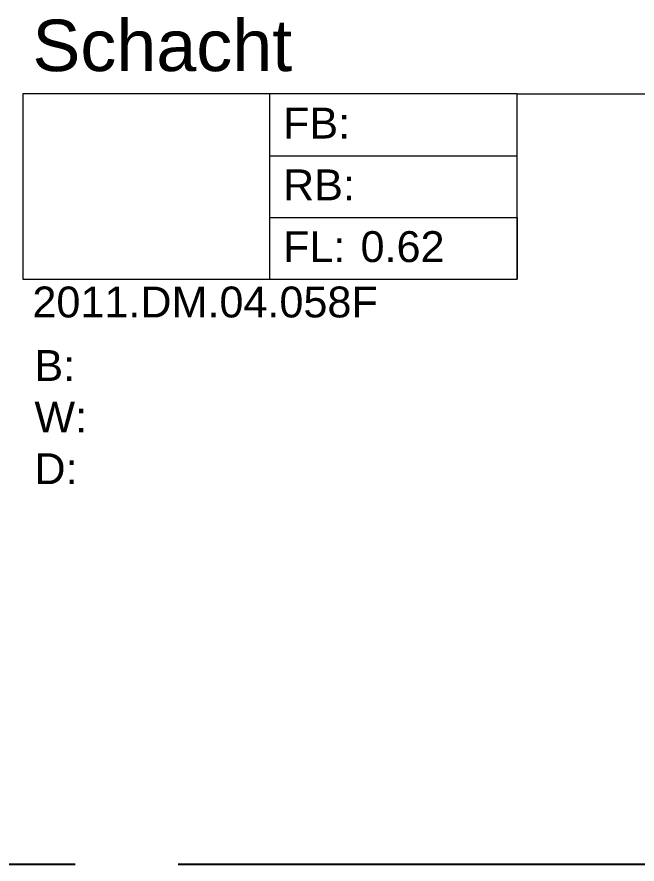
# Model space of a CAD drawing. Header units: millimetres. Extents: x -5 to 111, y -3 to 86.
# Drawn here: x 13.008 to 14.514, y 38.15 to 40.208 of the extents above; entities that cross this region are included whole.
import ezdxf

# ---------------------------------------------------------------- set-up
doc = ezdxf.new("R2010")
doc.units = ezdxf.units.MM
doc.linetypes.add('MITTE', pattern=[2, 1.25, -0.25, 0.25, -0.25])
doc.layers.add('A1E00---E-', color=3, linetype='MITTE', lineweight=25)
doc.layers.add('A1Z29---T-', color=5, linetype='Continuous', lineweight=18)
doc.styles.add('ARIAL', font='ARIAL.TTF')

# ---------------------------------------------------------------- blocks, each defined once
blk = doc.blocks.new('bbl-raumstempel')
for points in [[(0, 0), (0, -0.45), (1.2, -0.45), (1.2, 0), (0, 0)], [(0.6, -0.45), (0.6, 0)], [(0.6, -0.15), (1.2, -0.15)], [(0.6, -0.3), (1.2, -0.3)], [(1.2, -0.3), (1.2, -0.45)]]:
    blk.add_lwpolyline(points)
at = {"style": 'ARIAL'}
for s, p in [('FB:', (0.6318, -0.1083)), ('RB:', (0.6318, -0.2583)), ('FL:', (0.6318, -0.4083)), ('B:', (0.0282, -0.6971)), ('W:', (0.0282, -0.8221)), ('D:', (0.0282, -0.9478))]:
    blk.add_text(s, height=0.075, dxfattribs=at).set_placement(p)
for tag, p, height in [('RAUMBEZ', (0.0233, 0.0555), 0.125), ('FB', (0.8201, -0.1083), 0.075), ('RNR1', (0.0233, -0.285), 0.125), ('RB', (0.8201, -0.2583), 0.075), ('FLAECHE', (0.8201, -0.4083), 0.075), ('RNR2', (0.0233, -0.5428), 0.075), ('B', (0.1756, -0.6971), 0.075), ('W', (0.1756, -0.8221), 0.075), ('D', (0.1756, -0.9478), 0.075)]:
    blk.add_attdef(tag, p, '', height=height, dxfattribs=at)

msp = doc.modelspace()

# ---------------------------------------------------------------- linework, layer by layer
at = {"layer": 'A1E00---E-'}
msp.add_line((1.4, 38.15), (89.8, 38.15), dxfattribs=at)
at = {"layer": 'A1Z29---T-'}
msp.add_line((14.2226, 40.0206), (14.8981, 40.0206), dxfattribs=at)

# ---------------------------------------------------------------- block references
msp.add_blockref('bbl-raumstempel', (13.0226, 40.0206), dxfattribs=at).add_auto_attribs({'FLAECHE': '0.62', 'RAUMBEZ': 'Schacht', 'RNR2': '2011.DM.04.058F'})

doc.saveas('drawing.dxf')
